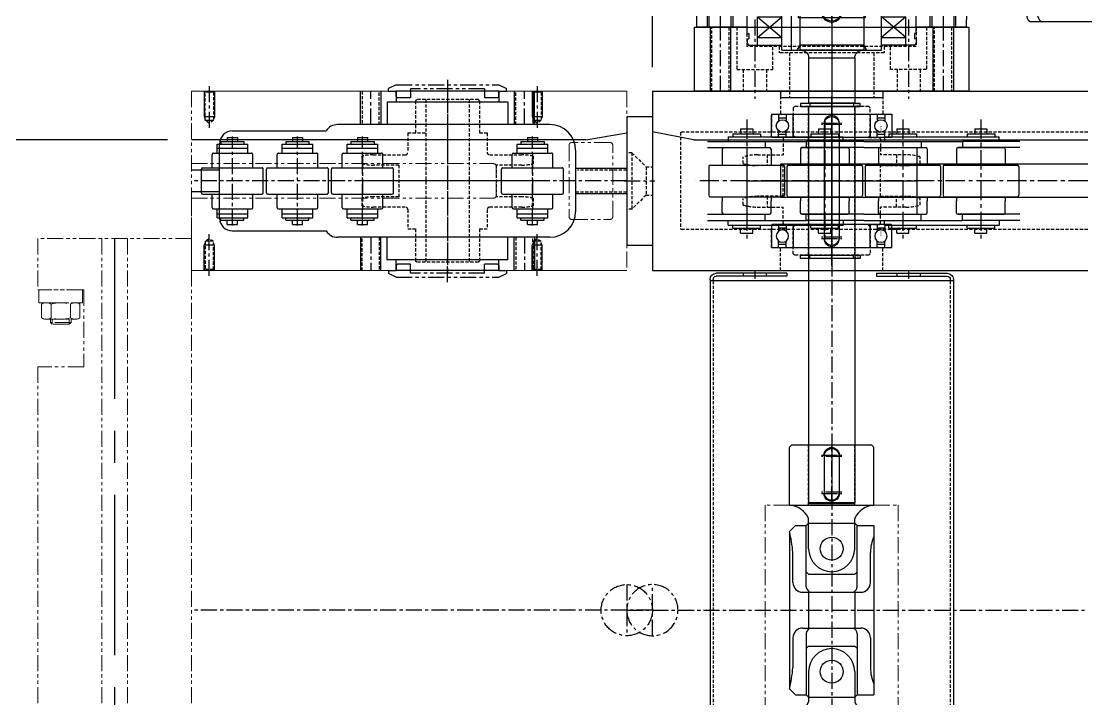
# Model space of a CAD drawing. Header units: inches. Extents: x 0 to 77285, y -118 to 40065.
# Drawn here: x 66690.9 to 67106.9, y 17518.2 to 17782.9 of the extents above; entities that cross this region are included whole.
import ezdxf
from ezdxf.enums import TextEntityAlignment as Align

# ---------------------------------------------------------------- set-up
doc = ezdxf.new("R2010")
doc.units = ezdxf.units.IN
doc.header["$LTSCALE"] = 5
doc.header["$MEASUREMENT"] = 0
for name, pattern in [('CENTER', [2, 1.25, -0.25, 0.25, -0.25]), ('CENTERX2', [4, 2.5, -0.5, 0.5, -0.5]), ('HIDDEN', [0.375, 0.25, -0.125]), ('PHANTOM', [2.5, 1.25, -0.25, 0.25, -0.25, 0.25, -0.25])]:
    doc.linetypes.add(name, pattern=pattern)
for name, color, linetype in [('11', 1, 'CENTER'), ('22', 2, 'HIDDEN'), ('44', 4, 'Continuous'), ('55', 5, 'Continuous'), ('66', 6, 'PHANTOM'), ('A', 8, 'Continuous'), ('B', 123, 'Continuous'), ('G', 231, 'Continuous'), ('T', 3, 'Continuous'), ('Y', 60, 'Continuous')]:
    doc.layers.add(name, color=color, linetype=linetype)
doc.layers.add('33', color=3, linetype='PHANTOM', lineweight=9)
doc.styles.add('SCI', font='')
doc.styles.get("Standard").update_dxf_attribs({"font": 'arial.ttf'})
doc.styles.get('SCI').set_extended_font_data('Gulim')
doc.dimstyles.new('SCH', dxfattribs={"dimtxt": 2.5, "dimasz": 2, "dimexe": 1.25, "dimexo": 0.625, "dimtad": 1, "dimdec": 8, "dimtxsty": 'SCI', "dimcen": 2.5, "dimclrd": 4, "dimclre": 4, "dimclrt": 7, "dimadec": 8, "dimazin": 2, "dimtfac": 1, "dimtdec": 8, "dimtmove": 0, "dimatfit": 3, "dimfxl": 1, "dimarcsym": 0})

# ---------------------------------------------------------------- blocks, each defined once
blk = doc.blocks.new('A$C8800e7f5')
for p, q in [((0, -23.2), (0, 23.2)), ((0.3, 23.5), (8.7, 23.5)), ((9, 23.2), (9, -23.2)), ((0, 20.75), (2.63, 20.75)), ((0, 17.75), (2.63, 17.75)), ((1.31, 17.75), (1.31, 20.75)), ((9, 20.75), (6.37, 20.75)), ((9, 17.75), (6.37, 17.75)), ((7.69, 17.75), (7.69, 20.75)), ((0.3, 15), (8.7, 15)), ((8.7, -15), (0.3, -15)), ((0, -17.75), (2.63, -17.75)), ((0, -20.75), (2.63, -20.75)), ((1.31, -20.75), (1.31, -17.75)), ((9, -17.75), (6.37, -17.75)), ((9, -20.75), (6.37, -20.75)), ((7.69, -20.75), (7.69, -17.75)), ((8.7, -23.5), (0.3, -23.5))]:
    blk.add_line(p, q)
for centre in [(4.5, 19.25), (4.5, -19.25)]:
    blk.add_circle(centre, 2.4)
for centre, start, end in [((0.3, 23.2), 90, 180), ((8.7, 23.2), 0, 90), ((0.3, 15.3), 180, 270), ((8.7, 15.3), 270, 0), ((0.3, -15.3), 90, 180), ((8.7, -15.3), 0, 90), ((0.3, -23.2), 180, 270), ((8.7, -23.2), 270, 360)]:
    blk.add_arc(centre, 0.3, start, end)
at = {"layer": '11'}
blk.add_line((-1, 0), (10, 0), dxfattribs=at)
at = {"layer": '44'}
blk.add_text('6906ZZ', height=0.6, dxfattribs=at).set_placement((4.5, 18.95))
blk = doc.blocks.new('A$Ce9aabcbc')
for p, q in [((-7.01, 34.58), (-9.62, 34.58)), ((9.19, 34.58), (6.58, 34.58)), ((-10.42, 29), (-10.42, 19)), ((-10.42, 25.25), (-6.22, 25.25)), ((-6.22, 19), (-6.22, 29)), ((5.78, 19), (5.78, 29)), ((9.98, 25.25), (5.78, 25.25)), ((9.98, 29), (9.98, 19)), ((-17.22, 14.5), (-17.22, 18.5)), ((-16.72, 19), (-10.42, 19)), ((5.78, 19), (-6.22, 19)), ((16.28, 19), (9.98, 19)), ((16.78, 14.5), (16.78, 18.5)), ((-28.72, 15), (-29.22, 14.5)), ((-29.22, 14.5), (-29.22, 0)), ((-17.72, 15), (-28.72, 15)), ((-17.72, 14.5), (-17.72, 15)), ((-17.72, 14.5), (-17.22, 14.5)), ((17.28, 14.5), (16.78, 14.5)), ((17.28, 14.5), (17.28, 15)), ((17.28, 15), (28.28, 15)), ((28.28, 15), (28.78, 14.5)), ((28.78, 14.5), (28.78, 0)), ((28.78, 9), (-29.22, 9)), ((-29.22, 0), (-29.22, -14.5)), ((28.78, 0), (28.78, -14.5)), ((28.78, -9), (-29.22, -9)), ((-28.72, -15), (-29.22, -14.5)), ((-28.72, -15), (-17.72, -15)), ((-17.72, -15), (-17.72, -14.5)), ((-17.72, -14.5), (-17.22, -14.5)), ((-17.22, -14.5), (-17.22, -18.5)), ((16.78, -14.5), (16.78, -18.5)), ((17.28, -14.5), (16.78, -14.5)), ((17.28, -15), (17.28, -14.5)), ((28.28, -15), (17.28, -15)), ((28.28, -15), (28.78, -14.5)), ((-16.72, -19), (-10.42, -19)), ((-10.42, -29), (-10.42, -19)), ((-6.22, -19), (-6.22, -29)), ((5.78, -19), (-6.22, -19)), ((5.78, -19), (5.78, -29)), ((9.98, -29), (9.98, -19)), ((16.28, -19), (9.98, -19)), ((-10.42, -25.25), (-6.22, -25.25)), ((5.78, -25.25), (9.98, -25.25)), ((-7.01, -34.58), (-9.62, -34.58)), ((9.19, -34.58), (6.58, -34.58))]:
    blk.add_line(p, q)
at = {"linetype": 'Continuous'}
blk.add_line((-13.42, -33.19), (12.98, -33.19), dxfattribs=at)
for centre, radius, start, end in [((9.58, 29), 20, 163.7846, 180), ((-26.22, 29), 20, 0, 16.2154), ((25.78, 29), 20, 163.7846, 180), ((-10.02, 29), 20, 0, 16.2154), ((-16.72, 18.5), 0.5, 90, 180), ((16.28, 18.5), 0.5, 0, 90), ((-16.72, -18.5), 0.5, 180, 270), ((16.28, -18.5), 0.5, 270, 0), ((9.58, -29), 20, 180, 196.2154), ((-26.22, -29), 20, 343.7846, 0), ((25.78, -29), 20, 180, 196.2154), ((-10.02, -29), 20, 343.7846, 0)]:
    blk.add_arc(centre, radius, start, end)
at = {"layer": '11', "linetype": 'Continuous'}
for p, q in [((-13.42, 33.19), (12.98, 33.19)), ((-0.22, -33.19), (-0.22, 33.19)), ((32.78, 0), (-33.22, 0)), ((-13.42, -33.19), (12.98, -33.19))]:
    blk.add_line(p, q, dxfattribs=at)
blk = doc.blocks.new('FINALrf2040vrp-sc')
for p, q in [((10.715, 4.15), (14.685, 4.15)), ((10.715, 4.15), (10.715, 2.5)), ((14.685, 4.15), (14.685, 2.5)), ((36.115, 4.15), (36.115, 2.5)), ((36.115, 4.15), (40.085, 4.15)), ((40.085, 4.15), (40.085, 2.5)), ((0, 0), (18.7, 0)), ((6.7, 1.5), (44.1, 1.5)), ((6.7, 1.5), (6.7, 0)), ((8.2, 2.5), (8.2, 1.5)), ((8.2, 2.5), (17.2, 2.5)), ((17.2, 2.5), (17.2, 1.5)), ((18.7, 0), (32.1, 0)), ((18.7, 0), (18.7, -2)), ((32.1, 0), (32.1, -2)), ((50.8, 0), (32.1, 0)), ((33.6, 2.5), (42.6, 2.5)), ((33.6, 2.5), (33.6, 1.5)), ((42.6, 2.5), (42.6, 1.5)), ((44.1, 0), (44.1, 1.5)), ((0, -2), (20.14, -2)), ((4.76, -2.5), (4.76, -6.35)), ((20.64, -2.5), (20.64, -6.35)), ((30.16, -2.5), (30.16, -6.35)), ((50.8, -2), (30.66, -2)), ((30.66, -2), (45.54, -2)), ((46.04, -2.5), (46.04, -6.35)), ((4.76, -6.35), (4.76, -7.7)), ((20.64, -6.35), (20.64, -7.7)), ((30.16, -6.35), (30.16, -7.7)), ((46.04, -6.35), (46.04, -7.7)), ((0.4, -8.2), (0.4, -17.5)), ((0.9, -7.7), (24.5, -7.7)), ((25, -8.2), (25, -17.5)), ((25.8, -8.2), (25.8, -17.5)), ((26.3, -7.7), (49.9, -7.7)), ((50.4, -8.2), (50.4, -17.5)), ((0.9, -18), (24.5, -18)), ((4.76, -18), (4.76, -19.35)), ((4.76, -23.2), (4.76, -19.35)), ((20.64, -18), (20.64, -19.35)), ((20.64, -23.2), (20.64, -19.35)), ((26.3, -18), (49.9, -18)), ((30.16, -18), (30.16, -19.35)), ((30.16, -23.2), (30.16, -19.35)), ((46.04, -18), (46.04, -19.35)), ((46.04, -23.2), (46.04, -19.35)), ((0, -23.7), (20.14, -23.7)), ((18.7, -25.7), (18.7, -23.7)), ((30.66, -23.7), (45.54, -23.7)), ((50.8, -23.7), (30.66, -23.7)), ((32.1, -25.7), (32.1, -23.7)), ((0, -25.7), (18.7, -25.7)), ((6.7, -27.2), (6.7, -25.7)), ((6.7, -27.2), (44.1, -27.2)), ((8.2, -28.2), (8.2, -27.2)), ((17.2, -28.2), (17.2, -27.2)), ((18.7, -25.7), (32.1, -25.7)), ((50.8, -25.7), (32.1, -25.7)), ((33.6, -28.2), (33.6, -27.2)), ((42.6, -28.2), (42.6, -27.2)), ((44.1, -25.7), (44.1, -27.2)), ((8.2, -28.2), (17.2, -28.2)), ((10.715, -29.85), (10.715, -28.2)), ((10.715, -29.85), (14.685, -29.85)), ((14.685, -29.85), (14.685, -28.2)), ((33.6, -28.2), (42.6, -28.2)), ((36.115, -29.85), (36.115, -28.2)), ((36.115, -29.85), (40.085, -29.85)), ((40.085, -29.85), (40.085, -28.2))]:
    blk.add_line(p, q)
for centre, start, end in [((5.26, -2.5), 90, 180), ((20.14, -2.5), 0, 90), ((30.66, -2.5), 90, 180), ((45.54, -2.5), 0, 90), ((0.9, -8.2), 90, 180), ((24.5, -8.2), 0, 90), ((26.3, -8.2), 90, 180), ((49.9, -8.2), 0, 90), ((0.9, -17.5), 180, 270), ((24.5, -17.5), 270, 0), ((26.3, -17.5), 180, 270), ((49.9, -17.5), 270, 0), ((5.26, -23.2), 180, 270), ((20.14, -23.2), 270, 0), ((30.66, -23.2), 180, 270), ((45.54, -23.2), 270, 0)]:
    blk.add_arc(centre, 0.5, start, end)
at = {"layer": '11'}
for p, q in [((12.7, 7.15), (12.7, -32.85)), ((38.1, 7.15), (38.1, -32.85))]:
    blk.add_line(p, q, dxfattribs=at)
blk = doc.blocks.new('A$C006C2B59')
at = {"layer": '11'}
blk.add_line((-60.19, 0), (67.37, 0), dxfattribs=at)
at = {"rotation": 179.9999999999999}
for p in [(12.7, -12.85), (63.5, -12.85)]:
    blk.add_blockref('FINALrf2040vrp-sc', p, dxfattribs=at)
blk = doc.blocks.new('A$C28df00ae')
for p, q in [((-35, 170), (35, 170)), ((-35, 170), (-35, 0)), ((35, 170), (35, 0)), ((-6.5, 120), (6.5, 120)), ((-6.5, 0), (-6.5, 120)), ((6.5, 0), (6.5, 120))]:
    blk.add_line(p, q)
at = {"layer": '11'}
for p, q in [((167.5, 170), (167.5, 180)), ((177.5, 170), (157.5, 170)), ((167.5, 170), (167.5, 0)), ((-36, 100), (36, 100))]:
    blk.add_line(p, q, dxfattribs=at)
blk.add_circle((167.5, 170), 10, dxfattribs=at)
at = {"layer": '22'}
for p, q in [((-19, 159), (19, 159)), ((-19, 0), (-19, 159)), ((19, 0), (19, 159)), ((-26, 123.5), (-26, 76.5)), ((-26, 123.5), (-19, 123.5)), ((26, 123.5), (19, 123.5)), ((26, 123.5), (26, 76.5)), ((-35, 120), (-26, 120)), ((35, 120), (26, 120)), ((-35, 80), (-26, 80)), ((35, 80), (26, 80)), ((-26, 76.5), (-19, 76.5)), ((26, 76.5), (19, 76.5))]:
    blk.add_line(p, q, dxfattribs=at)
at = {"layer": 'G'}
for q in [(-19.2, 170), (-16, 0)]:
    blk.add_line((-16, 154), q, dxfattribs=at)
at = {"layer": '22', "xscale": -1, "rotation": 180}
blk.add_blockref('A$Ce9aabcbc', (0.22, 100), dxfattribs=at)
at = {"layer": '44', "xscale": -1, "rotation": 180}
blk.add_blockref('A$C8800e7f5', (-26, 100), dxfattribs=at)
at = {"layer": '44', "rotation": 180}
blk.add_blockref('A$C8800e7f5', (26, 100), dxfattribs=at)
at = {"layer": 'B', "xscale": -1.2, "yscale": 1.2, "zscale": 1.200000000000001, "rotation": 270}
blk.add_blockref('A$C006C2B59', (0, 72.23), dxfattribs=at)
blk = doc.blocks.new('A$C4dd189f2')
for p, q in [((0.9, 16.5), (0, 15.6)), ((0, -15.6), (0, 15.6)), ((23.5, 16.5), (0.9, 16.5)), ((23.5, -16.5), (23.5, 16.5)), ((31.4, 16.5), (97.6, 16.5)), ((31.4, 10), (31.4, 16.5)), ((53.71, 15.13), (41.95, 15.13)), ((75.29, 15.13), (87.05, 15.13)), ((97.6, 10), (97.6, 16.5)), ((105.5, -16.5), (105.5, 16.5)), ((105.5, 16.5), (128.1, 16.5)), ((128.1, 16.5), (129, 15.6)), ((129, -15.6), (129, 15.6)), ((40.5, 9), (28.67, 9)), ((31.4, 10), (30.5, 9.1)), ((30.5, -9.1), (30.5, 9.1)), ((55.33, 10), (31.4, 10)), ((50.5, 9.1), (49.6, 10)), ((50.5, -9.1), (50.5, 9.1)), ((57.5, -11.34), (57.5, 11.34)), ((57.5, 9), (71.5, 9)), ((71.5, -11.34), (71.5, 11.34)), ((73.67, 10), (97.6, 10)), ((78.5, 9.1), (79.4, 10)), ((78.5, -9.1), (78.5, 9.1)), ((88.5, 9), (100.33, 9)), ((97.6, 10), (98.5, 9.1)), ((98.5, -9.1), (98.5, 9.1)), ((40.5, -9), (28.67, -9)), ((30.5, -9.1), (31.4, -10)), ((31.4, -14.07), (31.4, -10)), ((55.33, -10), (31.4, -10)), ((50.5, -9.1), (49.6, -10)), ((57.5, -9), (71.5, -9)), ((73.67, -10), (97.6, -10)), ((78.5, -9.1), (79.4, -10)), ((88.5, -9), (100.33, -9)), ((98.5, -9.1), (97.6, -10)), ((97.6, -14.07), (97.6, -10)), ((0.9, -16.5), (0, -15.6)), ((23.5, -16.5), (0.9, -16.5)), ((31.4, -14.07), (33.83, -16.5)), ((33.83, -16.5), (95.17, -16.5)), ((53.71, -15.13), (41.95, -15.13)), ((75.29, -15.13), (87.05, -15.13)), ((97.6, -14.07), (95.17, -16.5)), ((105.5, -16.5), (128.1, -16.5)), ((128.1, -16.5), (129, -15.6))]:
    blk.add_line(p, q)
for centre in [(40.5, 0), (88.5, 0)]:
    blk.add_circle(centre, 4.5)
for centre, radius, start, end in [((32.57, 17.22), 9.1, 184.5609, 244.6454), ((41.99, 30.3), 15.17, 245.4717, 269.8551), ((53.71, 11.34), 3.79, 0, 90), ((75.29, 11.34), 3.79, 90, 180), ((87.01, 30.3), 15.17, 270.1449, 294.5283), ((96.43, 17.22), 9.1, 295.3546, 355.4391), ((40.5, 0), 9, 270, 90), ((54.92, 7.09), 2.93, 28.6261, 81.9671), ((74.08, 7.09), 2.93, 98.0329, 151.3739), ((88.5, 0), 9, 90, 270), ((32.57, -17.22), 9.1, 115.3546, 175.4391), ((53.71, -11.34), 3.79, 270, 0), ((54.92, -7.09), 2.93, 278.0329, 331.3739), ((74.08, -7.09), 2.93, 208.6261, 261.9671), ((75.29, -11.34), 3.79, 180, 270), ((96.43, -17.22), 9.1, 4.5609, 64.6454), ((46.63, -67.68), 52.75, 95.0959, 104.0463), ((82.37, -67.68), 52.75, 75.9537, 84.9041)]:
    blk.add_arc(centre, radius, start, end)
at = {"layer": '11'}
blk.add_line((-1, 0), (130, 0), dxfattribs=at)
at = {"layer": '22'}
for p, q in [((23.5, 9), (0, 9)), ((105.5, 9), (129, 9)), ((23.5, -9), (0, -9)), ((105.5, -9), (129, -9))]:
    blk.add_line(p, q, dxfattribs=at)
at = {"layer": '33'}
for p, q in [((23.5, 26), (105.5, 26)), ((23.5, 16.5), (23.5, 26)), ((105.5, 16.5), (105.5, 26)), ((23.5, -16.5), (23.5, -26)), ((105.5, -16.5), (105.5, -26)), ((23.5, -26), (105.5, -26))]:
    blk.add_line(p, q, dxfattribs=at)
blk = doc.blocks.new('A$Ce22e4b8e')
for p, q in [((-1.2, 11.1), (-1.2, -12.2)), ((0, 11.1), (-1.2, 11.1)), ((-1.2, 8.5), (0, 8.5)), ((0, -12.2), (0, 11.1)), ((-1.2, -8.5), (0, -8.5)), ((-1.2, -12.2), (0, -12.2))]:
    blk.add_line(p, q)
at = {"layer": '11'}
blk.add_line((-2.2, 0), (1.15, 0), dxfattribs=at)
at = {"layer": '44', "style": 'SCI'}
blk.add_text('S18', height=0.6, rotation=90, dxfattribs=at).set_placement((-0.58, 9.14), align=Align.MIDDLE_LEFT)
blk = doc.blocks.new('A$Cb4b9b0e3')
blk.add_lwpolyline([(-7, 6, 1), (-7, 0), (7, 0, 1), (7, 6)], format="xyb", close=True)
at = {"layer": '11'}
for p, q in [((-7, -1), (-7, 7)), ((7, -1), (7, 7)), ((-11, 3), (11, 3))]:
    blk.add_line(p, q, dxfattribs=at)
blk = doc.blocks.new('A$C86e46ec1')
blk.add_lwpolyline([(-22, 6, 1), (-22, 0), (22, 0, 1), (22, 6)], format="xyb", close=True)
at = {"layer": '11'}
for p, q in [((-22, -1), (-22, 7)), ((22, -1), (22, 7)), ((-26, 3), (26, 3))]:
    blk.add_line(p, q, dxfattribs=at)
blk = doc.blocks.new('A$C6a932835')
blk.add_lwpolyline([(5, 9, 1), (5, 1), (92, 1, 1), (92, 9)], format="xyb", close=True)
at = {"layer": '11'}
for p, q in [((5, 0), (5, 10)), ((92, 0), (92, 10)), ((0, 5), (97, 5))]:
    blk.add_line(p, q, dxfattribs=at)
blk = doc.blocks.new('A$Cdee910e8')
for p, q in [((0.5, 12.5), (118, 12.5)), ((118, -12.5), (118, 12.5)), ((121, 9), (138.6, 9)), ((138.6, -9), (138.6, 9)), ((138.6, 8.5), (140, 8.5)), ((140, 9), (294.5, 9)), ((140, -9), (140, 9)), ((294.5, 9), (295, 8.5)), ((294.5, 9), (294.5, -9)), ((295, -8.5), (295, 8.5)), ((276, 3), (291, 3)), ((291, -3), (276, -3)), ((121, -9), (138.6, -9)), ((138.6, -8.5), (140, -8.5)), ((140, -9), (294.5, -9)), ((294.5, -9), (295, -8.5)), ((0.5, -12.5), (118, -12.5))]:
    blk.add_line(p, q)
for points in [[(15, -4, -1), (15, 4), (103, 4, -1), (103, -4)], [(146.5, -3, -1), (146.5, 3), (191.5, 3, -1), (191.5, -3)]]:
    blk.add_lwpolyline(points, format="xyb", close=True)
for centre, start, end in [((121, 12), 180, 270), ((276, 0), 90, 270), ((291, 0), 270, 90), ((121, -12), 90, 180)]:
    blk.add_arc(centre, 3, start, end)
at = {"layer": '11'}
for p, q in [((-2.5, 0), (296, 0)), ((146.5, 4), (146.5, -4)), ((191.5, 4), (191.5, -4)), ((276, 4), (276, -4)), ((291, 4), (291, -4))]:
    blk.add_line(p, q, dxfattribs=at)
at = {"layer": 'A'}
blk.add_line((121, 9), (121, -9), dxfattribs=at)
blk = doc.blocks.new('A$Cfa1c9302')
for p, q in [((-50, 52.63), (0, 53.5)), ((-50, 52.63), (-50, 33)), ((-3.88, 53.5), (-4, 53.43)), ((-3.88, 53.5), (3.88, 53.5)), ((50, 52.63), (0, 53.5)), ((3.88, 53.5), (4, 53.43)), ((50, 33), (50, 52.63)), ((50, 47.8), (-50, 47.8)), ((50, 39.2), (-50, 39.2)), ((-56, 33), (-57, 32.42)), ((-57, 32.42), (-57, 19.5)), ((-54.5, 33), (-56, 33)), ((-54.5, 33), (-54.5, 32.3)), ((-52.5, 32.3), (-54.5, 32.3)), ((-52.5, 33), (-52.5, 32.3)), ((52.5, 33), (-52.5, 33)), ((52.5, 33), (52.5, 32.3)), ((52.5, 32.3), (54.5, 32.3)), ((54.5, 33), (54.5, 32.3)), ((54.5, 33), (56, 33)), ((56, 33), (57, 32.42)), ((57, 32.42), (57, 19.5)), ((-46, 29), (-57, 29)), ((-54, 29), (-54, 19.5)), ((-46, 29), (-54, 19.5)), ((-54, 29), (-46, 19.5)), ((-46, 29), (-46, 19.5)), ((46, 29), (46, 19.5)), ((54, 29), (46, 19.5)), ((46, 29), (54, 19.5)), ((57, 29), (46, 29)), ((54, 29), (54, 19.5)), ((59, 19.5), (-59, 19.5)), ((-59, -19.5), (-59, 19.5)), ((59, 19.5), (59, -19.5)), ((-59, 15.8), (59, 15.8)), ((-57, 12.5), (-59, 13.65)), ((-57, 12.5), (-46.35, 12.5)), ((-57, -12.5), (-57, 12.5)), ((-46.35, 13.1), (-45, 13.1)), ((-46.35, -13.1), (-46.35, 13.1)), ((-45, -13.1), (-45, 13.1)), ((-45, 12.5), (-32, 12.5)), ((-32, -13), (-32, 13)), ((-32, 13), (32, 13)), ((32, -13), (32, 13)), ((32, 12.5), (45, 12.5)), ((45, 13.1), (46.35, 13.1)), ((45, -13.1), (45, 13.1)), ((46.35, -13.1), (46.35, 13.1)), ((46.35, 12.5), (57, 12.5)), ((57, 12.5), (59, 13.65)), ((57, -12.5), (57, 12.5)), ((-57, -12.5), (-57, 0)), ((-57, -12.5), (-59, -13.65)), ((-57, -12.5), (-46.35, -12.5)), ((-46.35, -13.1), (-45, -13.1)), ((-45, -12.5), (-32, -12.5)), ((-32, -13), (32, -13)), ((32, -12.5), (45, -12.5)), ((45, -13.1), (46.35, -13.1)), ((46.35, -12.5), (57, -12.5)), ((57, -12.5), (59, -13.65)), ((59, -19.5), (-59, -19.5)), ((-57, -32.42), (-57, -19.5)), ((-54, -19.5), (-54, -29)), ((-54, -29), (-46, -19.5)), ((-46, -29), (-54, -19.5)), ((-46, -19.5), (-46, -29)), ((46, -19.5), (46, -29)), ((46, -29), (54, -19.5)), ((54, -29), (46, -19.5)), ((54, -19.5), (54, -29)), ((57, -32.42), (57, -19.5)), ((-46, -29), (-57, -29)), ((57, -29), (46, -29)), ((-56, -33), (-57, -32.42)), ((-54.5, -33), (-56, -33)), ((-54.5, -33), (-54.5, -32.3)), ((-52.5, -32.3), (-54.5, -32.3)), ((-52.5, -33), (-52.5, -32.3)), ((52.5, -33), (-52.5, -33)), ((-50, -33), (-50, -52.63)), ((50, -52.63), (50, -33)), ((52.5, -33), (52.5, -32.3)), ((52.5, -32.3), (54.5, -32.3)), ((54.5, -33), (54.5, -32.3)), ((54.5, -33), (56, -33)), ((56, -33), (57, -32.42)), ((50, -39.2), (-50, -39.2)), ((50, -47.8), (-50, -47.8)), ((-50, -52.63), (0, -53.5)), ((-42.32, -52.76), (-42.03, -61.03)), ((-3.88, -53.5), (-4, -53.43)), ((-3.88, -53.5), (3.88, -53.5)), ((50, -52.63), (0, -53.5)), ((3.88, -53.5), (4, -53.43)), ((42.32, -52.76), (42.03, -61.03)), ((41.03, -62), (-41.03, -62)), ((-40.06, -62), (-30.94, -62)), ((30.93, -62), (40.05, -62)), ((-44.5, -75.78), (-44.5, -66.5)), ((-41.69, -63.5), (-37.5, -63.5)), ((-37.5, -63.5), (41.68, -63.5)), ((44.5, -66.5), (44.5, -75.78)), ((-47.8, -82), (-47.8, -77.67)), ((-39, -75.25), (-24.88, -75.25)), ((-21.26, -75.47), (-20.53, -75.57)), ((17.5, -75.77), (-17.5, -75.77)), ((20.52, -75.57), (21.26, -75.47)), ((24.87, -75.25), (39, -75.25)), ((47.8, -77.67), (47.8, -82)), ((-47.8, -105.26), (-47.8, -82)), ((-39, -79.57), (39, -79.57)), ((39, -82.13), (-39, -82.13)), ((47.8, -82), (47.8, -105.26)), ((-45, -103.05), (-45, -84.08)), ((45, -84.08), (45, -103.05)), ((38, -110.05), (-38, -110.05)), ((21.03, -110.05), (21, -110.19)), ((21, -110.05), (21, -110.19)), ((24.48, -110.74), (24.48, -111.33)), ((24.48, -111.87), (24.48, -111.97)), ((25.51, -111.33), (25.51, -110.74)), ((25.51, -111.97), (25.51, -111.87)), ((29, -110.2), (28.97, -110.05)), ((29, -110.19), (29, -110.05))]:
    blk.add_line(p, q)
for points in [[(-47.8, -77.67), (-47.75, -77.4), (-47.58, -77.13), (-47.31, -76.87), (-46.93, -76.62), (-46.45, -76.38), (-45.88, -76.16), (-45.23, -75.96), (-44.49, -75.78), (-43.69, -75.62), (-42.82, -75.49), (-41.91, -75.38), (-40.96, -75.31), (-39.99, -75.26), (-39, -75.25)], [(39, -75.25), (39.98, -75.26), (40.96, -75.31), (41.9, -75.38), (42.82, -75.49), (43.68, -75.62), (44.48, -75.78), (45.22, -75.96), (45.88, -76.16), (46.45, -76.38), (46.93, -76.62), (47.3, -76.87), (47.58, -77.13), (47.74, -77.4), (47.8, -77.67)], [(-47.8, -82), (-47.75, -81.73), (-47.58, -81.46), (-47.31, -81.2), (-46.93, -80.95), (-46.45, -80.71), (-45.88, -80.49), (-45.23, -80.28), (-44.49, -80.1), (-43.69, -79.95), (-42.82, -79.81), (-41.91, -79.71), (-40.96, -79.64), (-39.99, -79.59), (-39, -79.57)], [(39, -79.57), (39.98, -79.59), (40.96, -79.64), (41.9, -79.71), (42.82, -79.81), (43.68, -79.95), (44.48, -80.1), (45.22, -80.28), (45.88, -80.49), (46.45, -80.71), (46.93, -80.95), (47.3, -81.2), (47.58, -81.46), (47.74, -81.73), (47.8, -82)], [(21.31, -110.81), (21.4, -110.89), (21.54, -111)], [(28.46, -111), (28.6, -110.89), (28.68, -110.83)], [(28.68, -110.83), (28.69, -110.81)]]:
    blk.add_lwpolyline(points)
for centre, radius, start, end in [((0, 0), 57.5, 90, 112.5195), ((0, 51), 4, 37.6752, 142.3248), ((0, 0), 57.5, 67.4805, 90), ((0, 0), 57.5, 247.4805, 270), ((0, -51), 4, 217.6752, 322.3248), ((0, 0), 57.5, 270, 292.5195), ((-41.03, -61), 1, 182, 270), ((-42, -61.53), 2, 275.7392, 346.2628), ((-29, -61.5), 2, 194.4775, 270), ((29, -61.5), 2, 270, 345.5225), ((42, -61.53), 2, 193.7372, 264.2608), ((41.03, -61), 1, 270, 358), ((-41.5, -66.5), 3, 95.7392, 180), ((41.5, -66.5), 3, 0, 84.2608), ((-38, -103.05), 7, 180, 270), ((38, -103.05), 7, 270, 0), ((21.65, -110.46), 0.486, 221.8791, 226.241), ((25, -105.49), 6.5, 237.8797, 302.1203), ((24.38, -111.36), 1.37, 173.3134, 186.6866), ((24.99, -104.73), 6.77, 252.9989, 262.6853), ((24.99, -105.05), 6.77, 252.9989, 262.6853), ((24.69, -112.61), 1.29, 98.9986, 115.405), ((24.69, -110.59), 1.29, 244.595, 261.0014), ((25, -101.75), 9.01, 266.7221, 273.2779), ((25, -105.5), 6.5, 265.4534, 274.5466), ((25.31, -112.61), 1.29, 64.595, 81.0014), ((25.31, -110.59), 1.29, 278.9986, 295.405), ((25.01, -104.73), 6.77, 277.3147, 287.0011), ((25.01, -105.05), 6.77, 277.3147, 287.0011), ((25.62, -111.36), 1.37, 353.3134, 6.6866)]:
    blk.add_arc(centre, radius, start, end)
for centre, start_param, end_param in [((-39, -84.08), 1.570796, 3.141593), ((39, -84.08), 0, 1.570796)]:
    blk.add_ellipse(centre, major_axis=(6, 0), ratio=0.324978, start_param=start_param, end_param=end_param)
for points, knots in [([(-24.88, -75.25), (-23.15, -75.27), (-24.28, -75.24), (-21.64, -75.42), (-22.23, -75.36), (-21.26, -75.47)], [0, 0, 0, 0, 1.388453, 2.780018, 3.627164, 3.627164, 3.627164, 3.627164]), ([(-20.53, -75.57), (-20.16, -75.61), (-19.42, -75.7), (-18.39, -75.76), (-17.75, -75.76), (-17.5, -75.77)], [0, 0, 0, 0, 0.3792285, 0.7680446, 1, 1, 1, 1]), ([(17.5, -75.77), (18.72, -75.75), (18.15, -75.77), (20.1, -75.63), (19.88, -75.65), (20.52, -75.57)], [0, 0, 0, 0, 1.176582, 2.356169, 3.030308, 3.030308, 3.030308, 3.030308]), ([(21.26, -75.47), (22.82, -75.3), (21.86, -75.38), (24.58, -75.24), (23.87, -75.26), (24.87, -75.25)], [0, 0, 0, 0, 1.359692, 2.82201, 3.627139, 3.627139, 3.627139, 3.627139]), ([(-47.8, -105.26), (-47.8, -105.41), (-47.78, -105.71), (-47.65, -106.15), (-47.47, -106.55), (-47.22, -106.91), (-46.92, -107.23), (-46.56, -107.53), (-46.13, -107.81), (-45.6, -108.08), (-44.97, -108.33), (-44.27, -108.53), (-43.76, -108.66), (-43.47, -108.72), (-43.45, -108.72), (-43.45, -108.72), (-43.45, -108.72), (-43.45, -108.72), (-42.83, -108.83), (-42.21, -108.95), (-41.59, -109.06)], [0, 0, 0, 0, 0.068906, 0.139476, 0.209438, 0.280718, 0.355628, 0.437237, 0.529585, 0.636589, 0.756203, 0.875311, 0.98934, 1, 1, 1, 1, 1, 1, 1.268665, 1.268665, 1.268665, 1.268665]), ([(41.4, -109.16), (42.08, -109.02), (42.76, -108.87), (43.44, -108.72), (43.67, -108.67), (44.15, -108.57), (44.81, -108.37), (45.46, -108.14), (46.04, -107.86), (46.53, -107.55), (46.92, -107.23), (47.23, -106.89), (47.48, -106.51), (47.67, -106.1), (47.78, -105.67), (47.79, -105.39), (47.8, -105.26)], [-0.308501, -0.308501, -0.308501, -0.308501, 0, 0, 0, 0.103357, 0.215357, 0.331905, 0.455265, 0.558115, 0.645908, 0.724824, 0.798509, 0.869222, 0.938414, 1, 1, 1, 1]), ([(21.01, -110.19), (21.01, -110.26), (21.02, -110.42), (21.12, -110.62), (21.22, -110.72), (21.26, -110.77), (21.27, -110.77), (21.27, -110.78), (21.28, -110.79)], [0, 0, 0, 0, 0.329406, 0.709553, 1, 1, 1, 1.048572, 1.048572, 1.048572, 1.048572]), ([(28.69, -110.81), (28.7, -110.8), (28.71, -110.8), (28.72, -110.79), (28.73, -110.78), (28.81, -110.72), (28.9, -110.57), (29, -110.37), (28.99, -110.24), (28.99, -110.2)], [-0.057331, -0.057331, -0.057331, -0.057331, 0, 0, 0, 0.04709, 0.447062, 0.808158, 1, 1, 1, 1])]:
    blk.add_open_spline(points, degree=3, knots=knots)
blk.add_open_spline([(-38, -110.05), (-38, -110.05), (-38, -110.05), (-38, -110.05)], degree=3)
at = {"layer": '11'}
for p, q in [((0, -70.68), (0, 70.97)), ((-55.25, 43.5), (55.06, 43.5)), ((-86.64, 0), (86.64, 0)), ((-54.35, -43.5), (53.55, -43.5)), ((0, -57.5), (0, -121.19))]:
    blk.add_line(p, q, dxfattribs=at)
at = {"layer": '33'}
for p, q in [((-52, 35.96), (-56.98, 34.8)), ((-50, 34.99), (-56.35, 34.88)), ((-52, 35.96), (-50, 35.99)), ((-59.3, 0), (-59.3, 31.88)), ((-74.87, 23.75), (-60.13, 26.35)), ((-79, 18.83), (-79, -18.83)), ((-59.3, 0), (-59.3, -31.88)), ((-74.87, -23.75), (-60.13, -26.35)), ((-50, -34.99), (-56.35, -34.88))]:
    blk.add_line(p, q, dxfattribs=at)
for centre, radius, start, end in [((-56.3, 31.88), 3, 91, 180), ((-60.3, 27.34), 1, 280, 0), ((-74, 18.83), 5, 100, 180), ((-74, -18.83), 5, 180, 260), ((-60.3, -27.34), 1, 0, 80), ((-56.3, -31.88), 3, 180, 269)]:
    blk.add_arc(centre, radius, start, end, dxfattribs=at)
at = {"layer": 'T'}
for p, q in [((-50, 48.5), (-10.5, 48.5)), ((-10.5, 38.5), (-10.5, 48.5)), ((50, 48.5), (10.5, 48.5)), ((10.5, 48.5), (10.5, 38.5)), ((-50, 38.5), (-10.5, 38.5)), ((50, 38.5), (10.5, 38.5)), ((-50, -38.5), (-10.5, -38.5)), ((-10.5, -48.5), (-10.5, -38.5)), ((10.5, -38.5), (10.5, -48.5)), ((50, -38.5), (10.5, -38.5)), ((-50, -48.5), (-10.5, -48.5)), ((50, -48.5), (10.5, -48.5))]:
    blk.add_line(p, q, dxfattribs=at)
at = {"layer": '44', "style": 'SCI'}
for s, p in [('GEARED MOTOR', (-8.22, -93.48)), ('F3S25N**-MM02T**TN', (-8.22, -98.07)), ('NISSEI', (-8.22, -102.54))]:
    blk.add_text(s, height=3.125, dxfattribs=at).set_placement(p)
blk = doc.blocks.new('A$C0C0A28F9')
for p, q in [((-53.5, 25), (53.5, 25)), ((-53.5, 0), (-53.5, 25)), ((-20.000023, 25), (-20.000023, 27.5)), ((-20.000023, 27.5), (19.999993, 27.5)), ((19.999993, 25), (19.999993, 27.5)), ((53.5, 25), (53.5, 0)), ((53.5, 0), (-53.5, 0))]:
    blk.add_line(p, q)
at = {"layer": '11'}
for p, q in [((0, -5), (0, 30)), ((-43.5, -1), (-43.5, 26)), ((-30, -3), (-30, 28)), ((30, -3), (30, 28)), ((43.5, -1), (43.5, 26))]:
    blk.add_line(p, q, dxfattribs=at)
at = {"layer": '22'}
for p, q in [((-46.8235, 0), (-46.8235, 25)), ((-40.1765, 25), (-40.1765, 0)), ((-34.5, 16.5), (-34.5, 25)), ((-25.5, 16.5), (-25.5, 25)), ((-16.5, 10), (-16.5, 27.5)), ((16.5, 10), (16.5, 27.5)), ((25.5, 16.5), (25.5, 25)), ((34.5, 16.5), (34.5, 25)), ((40.1765, 0), (40.1765, 25)), ((46.8235, 25), (46.8235, 0)), ((-37, 0), (-37, 16.5)), ((-37, 16.5), (-23, 16.5)), ((-23, 16.5), (-23, 7.5)), ((37, 16.5), (23, 16.5)), ((23, 16.5), (23, 7.5)), ((37, 0), (37, 16.5)), ((-20.5, 7.5), (-20.5, 10)), ((-20.5, 10), (20.5, 10)), ((20.5, 7.5), (20.5, 10)), ((-33, 0), (-33, 7.5)), ((-33, 7.5), (33, 7.5)), ((33, 7.5), (33, 0))]:
    blk.add_line(p, q, dxfattribs=at)
at = {"layer": 'T'}
for p, q in [((-47.5, 0), (-47.5, 25)), ((-39.5, 0), (-39.5, 25)), ((39.5, 0), (39.5, 25)), ((47.5, 0), (47.5, 25))]:
    blk.add_line(p, q, dxfattribs=at)
blk = doc.blocks.new('A$C2b141b52')
at = {"xscale": -1.000000000000001, "rotation": 270}
blk.add_blockref('A$C0C0A28F9', (-25, 0), dxfattribs=at)
blk.add_blockref('A$Cdee910e8', (-134, 0))
at = {"layer": '44', "xscale": -1, "rotation": 180}
for name, p in [('A$C4dd189f2', (138, 0)), ('A$Ce22e4b8e', (6, 0))]:
    blk.add_blockref(name, p, dxfattribs=at)
at = {"layer": '44', "rotation": 180}
blk.add_blockref('A$Ce22e4b8e', (64, 0), dxfattribs=at)
at = {"layer": '44', "xscale": -1}
for name, p in [('A$C6a932835', (-26.5, -5)), ('A$C86e46ec1', (35, -3)), ('A$Cb4b9b0e3', (149.5, -3))]:
    blk.add_blockref(name, p, dxfattribs=at)
at = {"layer": '55'}
blk.add_blockref('A$Cfa1c9302', (-75, 0), dxfattribs=at)
blk = doc.blocks.new('A$C37ad284d')
for p, q in [((3.4, 47.5), (4, 47.5)), ((3.4, 46.3), (4, 46.3)), ((4, -47.5), (4, 47.5)), ((4, 47.5), (261, 47.5)), ((1, 17.5), (1, 45.1)), ((2.2, 17.5), (2.2, 45.1)), ((1, 17.5), (2.2, 17.5)), ((1, -17.5), (1, -45.1)), ((1, -17.5), (2.2, -17.5)), ((2.2, -17.5), (2.2, -45.1)), ((3.4, -46.3), (4, -46.3)), ((3.4, -47.5), (4, -47.5)), ((4, -47.5), (261, -47.5))]:
    blk.add_line(p, q)
for centre, radius, start, end in [((3.4, 45.1), 2.4, 90, 180), ((3.4, 45.1), 1.2, 90, 180), ((3.4, -45.1), 2.4, 180, 270), ((3.4, -45.1), 1.2, 180, 270)]:
    blk.add_arc(centre, radius, start, end)
at = {"layer": '11'}
for p, q in [((0, 30), (3.2, 30)), ((0, -30), (3.2, -30))]:
    blk.add_line(p, q, dxfattribs=at)
at = {"layer": '22'}
for p, q in [((4, 46.3), (261.6, 46.3)), ((1, 34.5), (2.2, 34.5)), ((2.2, 25.5), (1, 25.5)), ((2.2, -25.5), (1, -25.5)), ((1, -34.5), (2.2, -34.5)), ((4, -46.3), (261, -46.3))]:
    blk.add_line(p, q, dxfattribs=at)
blk = doc.blocks.new('A$C968f4001')
at = {"xscale": -1.000000000000002, "rotation": 90}
for name, p in [('A$C2b141b52', (70, 405)), ('A$C28df00ae', (170, 370))]:
    blk.add_blockref(name, p, dxfattribs=at)
at = {"layer": 'Y', "xscale": -1.000000000000002, "rotation": 90}
blk.add_blockref('A$C37ad284d', (70, 335), dxfattribs=at)
blk = doc.blocks.new('A$C38a42578')
for p, q in [((0, 25), (10, 25)), ((0, 25), (0, -25)), ((10, 25), (10, -25)), ((10, -25), (0, -25))]:
    blk.add_line(p, q)
at = {"layer": '11'}
blk.add_line((11, 0), (-1, 0), dxfattribs=at)
at = {"layer": '22'}
for p, q in [((8, 11), (2.5, 5.5)), ((8, 11), (8, -11)), ((8, 11), (10, 11)), ((2.5, 5.5), (0, 5.5)), ((2.5, 5.5), (2.5, -5.5)), ((2.5, -5.5), (0, -5.5)), ((2.5, -5.5), (8, -11)), ((8, -11), (10, -11))]:
    blk.add_line(p, q, dxfattribs=at)
blk = doc.blocks.new('A$C993dfb8e')
at = {"xscale": -1}
blk.add_blockref('A$C38a42578', (-70, 370), dxfattribs=at)
blk = doc.blocks.new('A$C96772931')
for name, p in [('A$C968f4001', (80, 46)), ('A$C993dfb8e', (150, 46))]:
    blk.add_blockref(name, p)
blk = doc.blocks.new('A$C2389a0cc')
for p, q in [((0, 60), (20, 60)), ((0, 0), (0, 60)), ((20, 42), (20, 60)), ((20, 42), (20, 60)), ((20, 42.5), (20, 59.5)), ((20, 59.5), (25, 59.5)), ((20, 59.5), (25, 59.5)), ((25, 59.5), (25, 42.5)), ((25, 59.5), (25, 42.5)), ((25.58, 58.51), (30.92, 58.51)), ((25.58, 58.51), (30.92, 58.51)), ((50, 42), (50, 60)), ((50, 60), (240, 60)), ((25, 56.63), (25, 45.37)), ((25, 56.63), (25, 45.37)), ((25.58, 54.75), (30.92, 54.75)), ((25.58, 54.75), (30.92, 54.75)), ((31.5, 56.63), (31.5, 45.37)), ((31.5, 56.63), (31.5, 45.37)), ((32.72, 55), (31.5, 55)), ((32.72, 55), (31.5, 55)), ((31.5, 54.32), (33.4, 54.32)), ((31.5, 54.32), (33.4, 54.32)), ((32.72, 47), (32.72, 55)), ((33.4, 54.32), (32.72, 55)), ((32.72, 47), (32.72, 55)), ((33.4, 54.32), (32.72, 55)), ((33.4, 47.68), (33.4, 54.32)), ((33.4, 47.68), (33.4, 54.32)), ((25.58, 47.25), (30.92, 47.25)), ((25.58, 47.25), (30.92, 47.25)), ((31.5, 47.68), (33.4, 47.68)), ((31.5, 47.68), (33.4, 47.68)), ((31.5, 47), (32.72, 47)), ((31.5, 47), (32.72, 47)), ((32.72, 47), (33.4, 47.68)), ((32.72, 47), (33.4, 47.68)), ((25, 42.5), (20, 42.5)), ((25, 42.5), (20, 42.5)), ((20, 42), (50, 42)), ((30.92, 43.49), (25.58, 43.49)), ((30.92, 43.49), (25.58, 43.49)), ((0, 0), (290, 0))]:
    blk.add_line(p, q)
at = {"color": 252}
for p, q in [((0, 35), (290, 35)), ((0, 25), (290, 25))]:
    blk.add_line(p, q, dxfattribs=at)
for centre, radius, start, end in [((28.32, 56.63), 3.32, 145.6158, 214.3842), ((28.32, 56.63), 3.32, 145.6158, 214.3842), ((28.18, 56.63), 3.32, 325.6158, 34.3842), ((28.18, 56.63), 3.32, 325.6158, 34.3842), ((37.42, 51), 12.42, 162.412, 197.588), ((37.42, 51), 12.42, 162.412, 197.588), ((19.08, 51), 12.42, 342.412, 17.588), ((19.08, 51), 12.42, 342.412, 17.588), ((28.32, 45.37), 3.32, 145.6158, 214.3842), ((28.32, 45.37), 3.32, 145.6158, 214.3842), ((28.18, 45.37), 3.32, 325.6158, 34.3842), ((28.18, 45.37), 3.32, 325.6158, 34.3842)]:
    blk.add_arc(centre, radius, start, end)
at = {"layer": '11', "linetype": 'CENTERX2', "ltscale": 5}
blk.add_line((0, 30), (290, 30), dxfattribs=at)
blk = doc.blocks.new('A$C4b55b6cc')
for p, q in [((-23, 0), (-23, -1.06)), ((-20, 0), (-23, 0)), ((-20, 2), (-19.5, 2.5)), ((-20, 2), (-20, 0)), ((-19.5, 2.5), (-14.5, 2.5)), ((-14.5, -1), (-14.5, 2.5)), ((14.5, 2.5), (19.5, 2.5)), ((14.5, -1), (14.5, 2.5)), ((19.5, 2.5), (20, 2)), ((20, 2), (20, 0)), ((23, 0), (20, 0)), ((23, 0), (23, -1.06)), ((-20, -2.5), (-23, -1.06)), ((20, -2.5), (-20, -2.5)), ((-14.5, -1), (14.5, -1)), ((20, -2.5), (23, -1.06))]:
    blk.add_line(p, q)
at = {"layer": '11'}
blk.add_line((0, -4.5), (0, 4.5), dxfattribs=at)
at = {"layer": 'A'}
blk.add_line((-20, 0), (20, 0), dxfattribs=at)
blk = doc.blocks.new('A$C3cb2e50e')
at = {"layer": '11'}
blk.add_line((-17.35, -12.3), (17.35, -12.3), dxfattribs=at)
at = {"layer": 'B'}
for p, q in [((-5.15, -0.74), (-5.15, -23.86)), ((-4.65, -0.24), (4.65, -0.24)), ((5.15, -0.74), (5.15, -23.86)), ((-15.35, -7.8), (-15.35, -16.8)), ((-15.35, -7.8), (-14.35, -7.8)), ((-14.35, -6.3), (-14.35, -18.3)), ((-14.35, -6.3), (-10.85, -6.3)), ((-12.85, -6.3), (-12.85, -18.3)), ((-10.85, -4.86), (-10.85, -19.74)), ((-10.35, -4.36), (-5.15, -4.36)), ((5.15, -4.36), (10.35, -4.36)), ((10.85, -4.86), (10.85, -19.74)), ((10.85, -6.3), (14.35, -6.3)), ((12.85, -6.3), (12.85, -18.3)), ((14.35, -6.3), (14.35, -18.3)), ((15.35, -7.8), (14.35, -7.8)), ((15.35, -7.8), (15.35, -16.8)), ((-17, -10.315), (-17, -14.285)), ((-17, -10.315), (-15.35, -10.315)), ((17, -10.315), (15.35, -10.315)), ((17, -10.315), (17, -14.285)), ((-17, -14.285), (-15.35, -14.285)), ((17, -14.285), (15.35, -14.285)), ((-15.35, -16.8), (-14.35, -16.8)), ((-14.35, -18.3), (-10.85, -18.3)), ((-10.35, -20.24), (-5.15, -20.24)), ((5.15, -20.24), (10.35, -20.24)), ((10.85, -18.3), (14.35, -18.3)), ((15.35, -16.8), (14.35, -16.8)), ((-4.65, -24.36), (4.65, -24.36))]:
    blk.add_line(p, q, dxfattribs=at)
for centre, start, end in [((-4.65, -0.74), 90, 180), ((4.65, -0.74), 0, 90), ((-10.35, -4.86), 90, 180), ((10.35, -4.86), 0, 90), ((-10.35, -19.74), 180, 270), ((10.35, -19.74), 270, 0), ((-4.65, -23.86), 180, 270), ((4.65, -23.86), 270, 0)]:
    blk.add_arc(centre, 0.5, start, end, dxfattribs=at)
blk = doc.blocks.new('A$C45734b63')
for p, q in [((-9.69, 33.5), (-6.71, 33.5)), ((6.71, 33.5), (9.69, 33.5)), ((-10.2, 16.5), (-10.2, 29)), ((-6.2, 29), (-6.2, 19)), ((6.2, 29), (6.2, 19)), ((10.2, 29), (10.2, 16.5)), ((-6.2, 19), (6.2, 19)), ((-31.25, 12.5), (-31.75, 12)), ((-31.25, 12.5), (-18.75, 12.5)), ((-18.75, 15.5), (-11.2, 15.5)), ((-18.75, 12.5), (-18.75, 15.5)), ((11.2, 15.5), (18.75, 15.5)), ((18.75, 12.5), (18.75, 15.5)), ((18.75, 12.5), (31.25, 12.5)), ((31.25, 12.5), (31.75, 12)), ((-31.75, 12), (-31.75, -12)), ((-31.75, 8.5), (31.75, 8.5)), ((31.75, 12), (31.75, -12)), ((-31.75, -8.5), (31.75, -8.5)), ((-31.75, -12), (-31.25, -12.5)), ((-18.75, -15.5), (-18.75, -8.5)), ((31.75, -12), (31.25, -12.5)), ((-31.25, -12.5), (-18.75, -12.5)), ((-18.75, -15.5), (-11.2, -15.5)), ((-10.2, -29), (-10.2, -16.5)), ((10.2, -16.5), (10.2, -29)), ((11.2, -15.5), (18.75, -15.5)), ((18.75, -12.5), (31.25, -12.5)), ((18.75, -15.5), (18.75, -12.5)), ((-6.2, -19), (-6.2, -29)), ((-6.2, -19), (6.2, -19)), ((6.2, -19), (6.2, -29)), ((-9.69, -33.5), (-6.71, -33.5)), ((6.71, -33.5), (9.69, -33.5))]:
    blk.add_line(p, q)
for centre, radius, start, end in [((9.8, 29), 20, 166.9971, 180), ((-26.2, 29), 20, 0, 13.0029), ((26.2, 29), 20, 166.9971, 180), ((-9.8, 29), 20, 0, 13.0029), ((-11.2, 16.5), 1, 270, 0), ((11.2, 16.5), 1, 180, 270), ((-11.2, -16.5), 1, 0, 90), ((11.2, -16.5), 1, 90, 180), ((9.8, -29), 20, 180, 193.0029), ((-26.2, -29), 20, 346.9971, 0), ((26.2, -29), 20, 180, 193.0029), ((-9.8, -29), 20, 346.9971, 0)]:
    blk.add_arc(centre, radius, start, end)
at = {"layer": '11'}
for p, q in [((0, 34.18), (0, -34.18)), ((-10.78, 33.19), (10.78, 33.19)), ((-32.75, 0), (32.75, 0)), ((-10.78, -33.19), (10.78, -33.19))]:
    blk.add_line(p, q, dxfattribs=at)
blk = doc.blocks.new('A$Ca5c36658')
for p, q in [((-170, -70), (-170, 0)), ((0, 0), (-170, 0)), ((0, -28.25), (0, 0)), ((-148.5, -20), (-163.5, -20)), ((-164.5, -21), (-164.5, -49)), ((-147.5, -49), (-147.5, -21)), ((0, -28.25), (-118, -28.25)), ((-119, -29.25), (-119, -40.75)), ((0, -41.75), (-118, -41.75)), ((0, -70), (0, -41.75)), ((-163.5, -50), (-148.5, -50)), ((0, -70), (-170, -70))]:
    blk.add_line(p, q)
for centre, start, end in [((-163.5, -21), 90, 180), ((-148.5, -21), 0, 90), ((-118, -29.25), 90, 180), ((-118, -40.75), 180, 270), ((-163.5, -49), 180, 270), ((-148.5, -49), 270, 0)]:
    blk.add_arc(centre, 1, start, end)
at = {"layer": 'G'}
for q in [(-170, -53.82), (0, -51)]:
    blk.add_line((-154, -51), q, dxfattribs=at)
blk = doc.blocks.new('A$C104a9f2b')
for p, q in [((-170, -70), (-170, 0)), ((-170, 0), (0, 0)), ((0, -70), (0, 0)), ((0, -70), (-170, -70))]:
    blk.add_line(p, q)
at = {"layer": '11'}
for p, q in [((-135, 2), (-135, -14.39)), ((-7, 2), (-7, -14.39)), ((-135, -72), (-135, -55.61)), ((-7, -72), (-7, -55.61))]:
    blk.add_line(p, q, dxfattribs=at)
at = {"layer": '22'}
for p, q in [((-136.62, -0.38), (-137, 0)), ((-133, 0), (-133.38, -0.38)), ((-8.62, -0.38), (-9, 0)), ((-5, 0), (-5.38, -0.38)), ((-136.62, -0.38), (-136.62, -11.46)), ((-136.62, -0.38), (-133.38, -0.38)), ((-133.38, -11.46), (-133.38, -0.38)), ((-8.62, -0.38), (-8.62, -11.46)), ((-8.62, -0.38), (-5.38, -0.38)), ((-5.38, -11.46), (-5.38, -0.38)), ((-136.62, -11.46), (-133.38, -11.46)), ((-136.62, -11.46), (-135, -12.39)), ((-135, -12.39), (-133.38, -11.46)), ((-8.62, -11.46), (-5.38, -11.46)), ((-8.62, -11.46), (-7, -12.39)), ((-7, -12.39), (-5.38, -11.46)), ((-136.62, -58.54), (-135, -57.61)), ((-135, -57.61), (-133.38, -58.54)), ((-8.62, -58.54), (-7, -57.61)), ((-7, -57.61), (-5.38, -58.54)), ((-136.62, -69.62), (-136.62, -58.54)), ((-136.62, -58.54), (-133.38, -58.54)), ((-133.38, -58.54), (-133.38, -69.62)), ((-8.62, -69.62), (-8.62, -58.54)), ((-8.62, -58.54), (-5.38, -58.54)), ((-5.38, -58.54), (-5.38, -69.62)), ((-136.62, -69.62), (-137, -70)), ((-136.62, -69.62), (-133.38, -69.62)), ((-133, -70), (-133.38, -69.62)), ((-8.62, -69.62), (-9, -70)), ((-8.62, -69.62), (-5.38, -69.62)), ((-5, -70), (-5.38, -69.62))]:
    blk.add_line(p, q, dxfattribs=at)
at = {"layer": 'T'}
for p, q in [((-137, 0), (-137, -10)), ((-133, 0), (-133, -10)), ((-9, 0), (-9, -10)), ((-5, 0), (-5, -10)), ((-137, -10), (-136.62, -10.66)), ((-137, -10), (-133, -10)), ((-133, -10), (-133.38, -10.66)), ((-9, -10), (-8.62, -10.66)), ((-9, -10), (-5, -10)), ((-5, -10), (-5.38, -10.66)), ((-137, -60), (-136.62, -59.34)), ((-137, -70), (-137, -60)), ((-137, -60), (-133, -60)), ((-133, -60), (-133.38, -59.34)), ((-133, -70), (-133, -60)), ((-9, -60), (-8.62, -59.34)), ((-9, -70), (-9, -60)), ((-9, -60), (-5, -60)), ((-5, -60), (-5.38, -59.34)), ((-5, -70), (-5, -60))]:
    blk.add_line(p, q, dxfattribs=at)
blk = doc.blocks.new('A$Ca14b25c8')
for p, q in [((0, -70), (0, 0)), ((0, 0), (170, 0)), ((170, -70), (170, 0)), ((0, -70), (170, -70))]:
    blk.add_line(p, q)
at = {"layer": '11'}
for p, q in [((40, -13), (40, 0)), ((70, -71), (70, 1)), ((100, -13), (100, 0)), ((0, -35), (170, -35)), ((40, -57), (40, -70)), ((100, -57), (100, -70))]:
    blk.add_line(p, q, dxfattribs=at)
at = {"layer": '22'}
for p, q in [((36.6765, 0), (36.6765, -13)), ((43.3235, -13), (43.3235, 0)), ((96.6765, -13), (96.6765, 0)), ((103.3235, 0), (103.3235, -13)), ((20, -30.812), (0, -30.812)), ((0, -39.188), (19.188, -39.188)), ((36.6765, -70), (36.6765, -57)), ((43.3235, -57), (43.3235, -70)), ((96.6765, -57), (96.6765, -70)), ((103.3235, -70), (103.3235, -57))]:
    blk.add_line(p, q, dxfattribs=at)
at = {"layer": 'A', "linetype": 'Continuous'}
for p, q in [((50, 0), (50, -4.2)), ((90, 0), (90, -4.2)), ((46.5, -4.2), (46.5, -13)), ((93.5, -4.2), (93.5, -13)), ((46.5, -65.8), (46.5, -57)), ((50, -70), (50, -65.8)), ((90, -70), (90, -65.8))]:
    blk.add_line(p, q, dxfattribs=at)
at = {"layer": 'A'}
for p, q in [((46.5, -4.2), (93.5, -4.2)), ((30, -13), (113, -13)), ((154, -15.5), (117.3301, -15.5)), ((159, -20.5), (159, -49.5)), ((20, -47), (20, -23)), ((159, -30.8), (170, -30.8)), ((159, -39.2), (170, -39.2)), ((30, -57), (113, -57)), ((93.5, -65.8), (93.5, -57)), ((154, -54.5), (117.3301, -54.5)), ((46.5, -65.8), (93.5, -65.8))]:
    blk.add_line(p, q, dxfattribs=at)
for centre, radius, start, end in [((30, -23), 10, 90, 180), ((113, -18), 5, 30, 90), ((154, -20.5), 5, 0, 90), ((30, -47), 10, 180, 270), ((154, -49.5), 5, 270, 0), ((113, -52), 5, 270, 330)]:
    blk.add_arc(centre, radius, start, end, dxfattribs=at)
at = {"layer": 'T'}
for p, q in [((36, -13), (36, 0)), ((44, 0), (44, -13)), ((96, 0), (96, -13)), ((104, -13), (104, 0)), ((0, -30), (20, -30)), ((20, -40), (0, -40)), ((36, -57), (36, -70)), ((44, -70), (44, -57)), ((96, -70), (96, -57)), ((104, -57), (104, -70))]:
    blk.add_line(p, q, dxfattribs=at)
blk = doc.blocks.new('A$C4b49b7ad')
at = {"layer": '11'}
for p, q in [((70, 212.5), (70, 192.5)), ((70, 202.5), (-100, 202.5)), ((70, 202.5), (80, 202.5))]:
    blk.add_line(p, q, dxfattribs=at)
blk.add_circle((70, 202.5), 10, dxfattribs=at)
for name, p, rotation in [('A$C104a9f2b', (-100, 335), 180), ('A$Ca14b25c8', (70, 335), 180), ('A$Ca5c36658', (-100, 335), 180), ('A$C3cb2e50e', (-96.28, 370), 90.00000000000004), ('A$C3cb2e50e', (-70.88, 370), 90.00000000000004), ('A$C3cb2e50e', (-45.49, 370), 90.00000000000004), ('A$C3cb2e50e', (20.88, 370), 90.00000000000004)]:
    blk.add_blockref(name, p, dxfattribs=dict(rotation=rotation))
at = {"xscale": -1, "rotation": 90}
blk.add_blockref('A$C2389a0cc', (-100, 347.5), dxfattribs=at)
at = {"layer": '22', "rotation": 270}
blk.add_blockref('A$C45734b63', (0, 370), dxfattribs=at)
at = {"layer": '66', "rotation": 180}
blk.add_blockref('A$C4b55b6cc', (0, 405), dxfattribs=at)
at = {"layer": '66', "xscale": -1}
blk.add_blockref('A$C4b55b6cc', (0, 335), dxfattribs=at)
blk = doc.blocks.new('*D662')
at = {"color": 4, "lineweight": -2, "transparency": 16777216}
for p, q in [((66937.32, 17765), (66937.32, 18094.48)), ((68237.32, 17758.32), (68237.32, 18094.48)), ((66967.32, 18075.73), (68207.32, 18075.73))]:
    blk.add_line(p, q, dxfattribs=at)
at = {"color": 4, "transparency": 16777216}
for points in [[(66967.32, 18080.73), (66967.32, 18070.73), (66937.32, 18075.73)], [(68207.32, 18080.73), (68207.32, 18070.73), (68237.32, 18075.73)]]:
    blk.add_solid(points, dxfattribs=at)
at = {"layer": 'Defpoints', "color": 0, "transparency": 16777216}
for p in [(68237.32, 18075.73), (66937.32, 17755.63), (68237.32, 17748.95)]:
    blk.add_point(p, dxfattribs=at)
at = {"color": 7, "transparency": 16777216, "insert": (67587.32, 18104.38), "char_height": 37.5, "attachment_point": 5, "style": 'SCI'}
blk.add_mtext('1300', dxfattribs=at)
blk = doc.blocks.new('*D664')
at = {"color": 4, "lineweight": -2, "transparency": 16777216}
for p, q in [((66747.95, 17736.63), (66540.91, 17736.63)), ((66559.66, 17706.63), (66559.66, 17399.63)), ((66747.95, 17369.63), (66540.91, 17369.63))]:
    blk.add_line(p, q, dxfattribs=at)
at = {"color": 4, "transparency": 16777216}
for points in [[(66554.66, 17706.63), (66564.66, 17706.63), (66559.66, 17736.63)], [(66554.66, 17399.63), (66564.66, 17399.63), (66559.66, 17369.63)]]:
    blk.add_solid(points, dxfattribs=at)
at = {"layer": 'Defpoints', "color": 0, "transparency": 16777216}
for p in [(66757.32, 17736.63), (66559.66, 17369.63), (66757.32, 17369.63)]:
    blk.add_point(p, dxfattribs=at)
at = {"color": 7, "transparency": 16777216, "insert": (66531.04, 17553.13), "char_height": 37.5, "attachment_point": 5, "rotation": 90, "style": 'SCI'}
blk.add_mtext('367', dxfattribs=at)

msp = doc.modelspace()

# ---------------------------------------------------------------- block references
msp.add_blockref('A$C96772931', (66857.32461013, 17304.62620845))
at = {"layer": '33'}
msp.add_blockref('A$C4b49b7ad', (66857.32461013, 17350.62620845), dxfattribs=at)

# ---------------------------------------------------------------- dimensions: what is measured, and where the dimension line sits
dim = msp.add_linear_dim(base=(68237.3246101332, 18075.7300635226), p1=(66937.3246101331, 17755.6262084525), p2=(68237.3246101332, 17748.9467165282), dimstyle='SCH', override={"dimscale": 15})
dim.commit()
dim.dimension.update_dxf_attribs({"geometry": '*D662', "text_midpoint": (67587.3246101332, 18104.3793644546)})
dim = msp.add_linear_dim(base=(66559.6600251945, 17369.6262084525), p1=(66757.3246101331, 17736.6262084525), p2=(66757.3246101331, 17369.6262084525), angle=90, dimstyle='SCH', override={"dimscale": 15})
dim.commit()
dim.dimension.update_dxf_attribs({"geometry": '*D664', "text_midpoint": (66531.0356909734, 17553.1262084525)})

doc.saveas('drawing.dxf')
